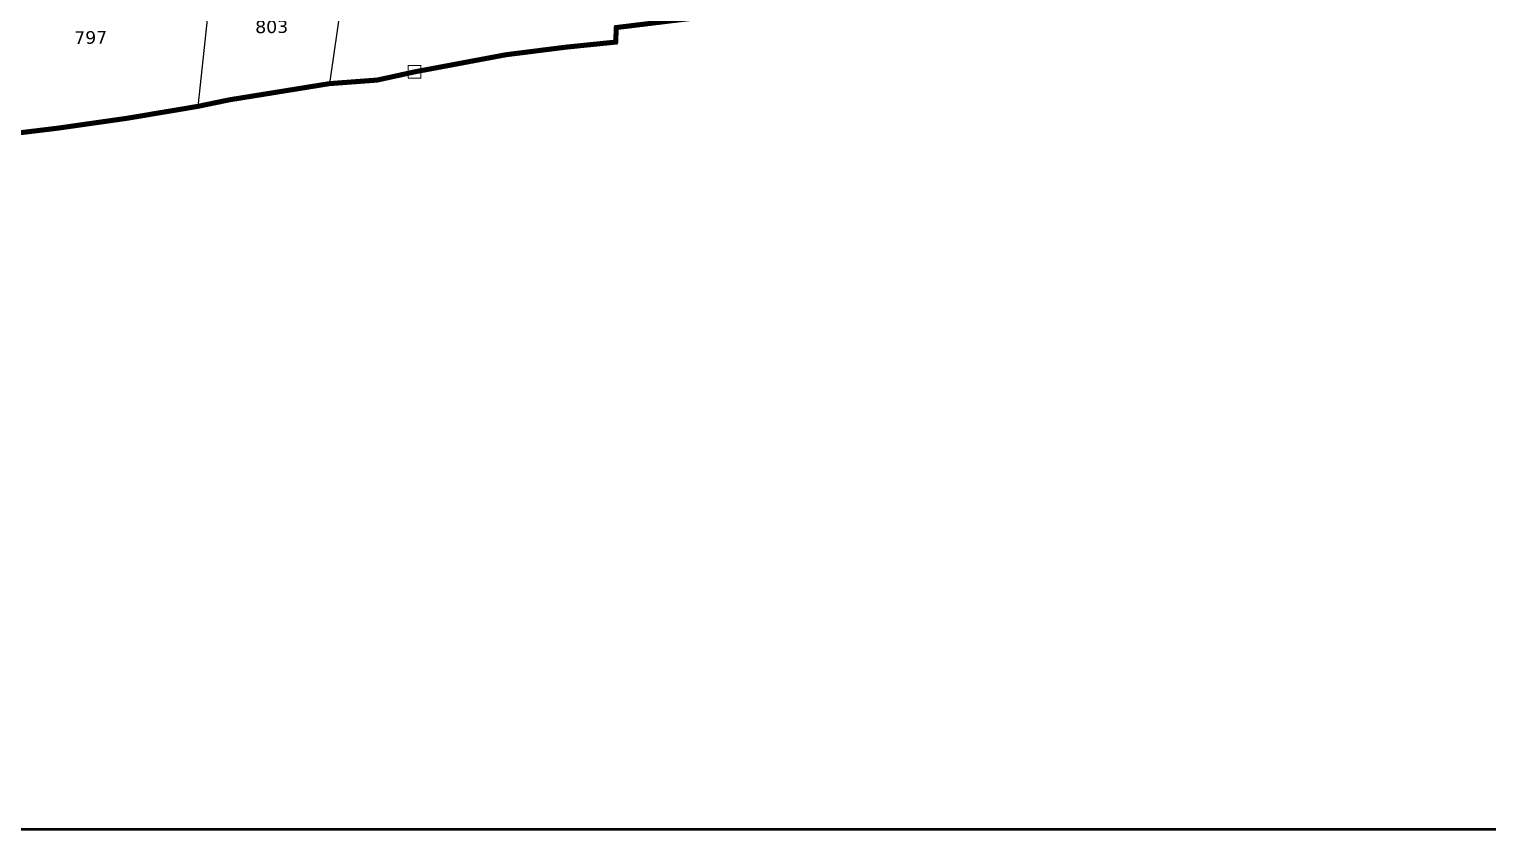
# Model space of a CAD drawing. Header units: inches. Extents: x 732949 to 750565, y 1640350 to 1646067.
# Drawn here: x 740692 to 743009, y 1640350 to 1641623 of the extents above; entities that cross this region are included whole.
import ezdxf
from ezdxf.enums import TextEntityAlignment as Align

# ---------------------------------------------------------------- set-up
doc = ezdxf.new("R2010")
doc.units = ezdxf.units.IN
doc.header["$MEASUREMENT"] = 0
doc.linetypes.add('ACAD_ISO02W100', pattern=[15, 12, -3])
for name, color, linetype in [('PLOT', 7, 'Continuous'), ('PLOT NO', 7, 'Continuous'), ('VILLAGE BOUNDRY', 5, 'Continuous'), ('VILLAGE STONES', 240, 'Continuous')]:
    doc.layers.add(name, color=color, linetype=linetype)
doc.styles.get("Standard").update_dxf_attribs({"font": 'verdana.ttf'})

msp = doc.modelspace()

# ---------------------------------------------------------------- linework, layer by layer
at = {"layer": 'PLOT', "color": 5, "const_width": 4.24}
msp.add_lwpolyline([(732951.5, 1645863.5), (750522.7, 1645863.5), (750522.7, 1640351.9), (732951.5, 1640351.9)], close=True, dxfattribs=at)
at = {"layer": 'PLOT'}
for points in [[(741010, 1642512.5), (741060.1, 1642399.9), (741218.8, 1642166.3), (741274, 1642064), (741200.9, 1641748.3), (741194.7, 1641716.3), (741168.8, 1641536.2)], [(740631.3, 1641673.4), (740981.2, 1641697.8), (740959.7, 1641500.1)]]:
    msp.add_lwpolyline(points, dxfattribs=at)
at = {"layer": 'VILLAGE BOUNDRY', "linetype": 'ACAD_ISO02W100', "ltscale": 2, "const_width": 8}
msp.add_lwpolyline([(743146.4, 1641783.2), (743007.9, 1641824.5), (742725.2, 1641750.9), (742683, 1641739.3), (742669.8, 1641735.7), (742594.2, 1641722.8), (742391.9, 1641701.3), (742377.5, 1641692.7), (742282.6, 1641690), (742154.6, 1641684.2), (741979.6, 1641668.7), (741624.6, 1641625.3), (741623.6, 1641602.2), (741544.9, 1641594.2), (741449.2, 1641582.1), (741304.6, 1641555), (741244.8, 1641541.9), (741168.8, 1641536.2), (741009.8, 1641510.5), (740959.7, 1641500.1), (740846, 1641481), (740737.4, 1641465.5), (740611.9, 1641450.3)], dxfattribs=at)
at = {"layer": 'VILLAGE STONES', "const_width": 1.59}
msp.add_lwpolyline([(741294, 1641564.8), (741313.9, 1641565), (741314.1, 1641545.1), (741294.2, 1641544.9)], close=True, dxfattribs=at)

# ---------------------------------------------------------------- texts
at = {"layer": 'PLOT NO'}
for s, p in [('803', (741077.1, 1641626.6)), ('797', (740789.6, 1641609.6))]:
    msp.add_text(s, height=20, rotation=0.6838, dxfattribs=at).set_placement(p, align=Align.MIDDLE_CENTER)

doc.saveas('drawing.dxf')
